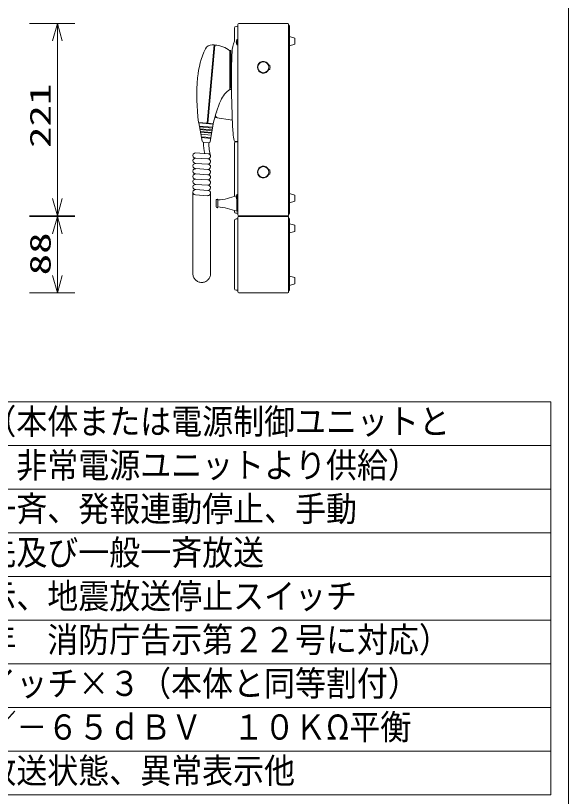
# Model space of a CAD drawing. Units: millimetres, scale not verified. Extents: x -811 to 811, y -280 to 280.
# Drawn here: x -344.9 to -281.6, y 126.3 to 215.8 of the extents above; entities that cross this region are included whole.
import ezdxf
from ezdxf.enums import TextEntityAlignment as Align

# ---------------------------------------------------------------- set-up
doc = ezdxf.new("R2010")
doc.units = ezdxf.units.MM
doc.header["$LTSCALE"] = 2
for name, pattern in [('DASHED1', [1.8, 1.2, -0.6]), ('DOUBLE_CHAIN1', [8.8, 5, -1, 0.6, -0.6, 0.6, -1]), ('LONG_DASHED2', [13, 12, -1]), ('LONG_DOUBLE_CHAIN', [21.8, 18, -1, 0.6, -0.6, 0.6, -1])]:
    doc.linetypes.add(name, pattern=pattern)
for name, color, linetype, lineweight in [('0-0_WAKU', 4, 'Continuous', 9), ('0-1_MOJI1', 7, 'Continuous', 9), ('0-5_WAKU-M', 7, 'Continuous', 9), ('0-7_0', 7, 'Continuous', 9), ('0-8_SUNPO', 7, 'Continuous', 9), ('0-9_GAIKEI', 4, 'Continuous', 9)]:
    doc.layers.add(name, color=color, linetype=linetype, lineweight=lineweight)
doc.styles.add('ＭＳ ゴシック', font='')
doc.styles.get('ＭＳ ゴシック').set_extended_font_data('MS Gothic')

# ---------------------------------------------------------------- blocks, each defined once
blk = doc.blocks.new('_OPEN30')
at = {"layer": '0-7_0'}
blk.add_line((0, 0), (-2, 0), dxfattribs=at)
blk.add_lwpolyline([(-2, 0.536), (0, 0), (-2, -0.536)], dxfattribs=at)

msp = doc.modelspace()

# ---------------------------------------------------------------- linework, layer by layer
at = {"layer": '0-0_WAKU', "color": 3}
for p, q in [((-283.595, 171.536), (-408.595, 171.536)), ((-283.595, 126.536), (-283.595, 171.536)), ((-408.595, 126.536), (-283.595, 126.536))]:
    msp.add_line(p, q, dxfattribs=at)
at = {"layer": '0-0_WAKU'}
for p, q in [((-408.595, 166.536), (-283.595, 166.536)), ((-408.595, 161.536), (-283.595, 161.536)), ((-408.595, 156.536), (-283.595, 156.536)), ((-408.595, 151.536), (-283.595, 151.536)), ((-408.595, 146.536), (-283.595, 146.536)), ((-408.595, 141.536), (-283.595, 141.536)), ((-408.595, 136.536), (-283.595, 136.536)), ((-408.595, 131.536), (-283.595, 131.536))]:
    msp.add_line(p, q, dxfattribs=at)
at = {"layer": '0-5_WAKU-M'}
msp.add_line((-281.595, 241.536), (-281.595, -238.464), dxfattribs=at)
at = {"layer": '0-8_SUNPO'}
for p, q in [((-343.32, 214.891), (-338.12, 214.891)), ((-340.12, 212.891), (-340.12, 194.851)), ((-343.32, 192.851), (-338.12, 192.851)), ((-343.32, 192.791), (-338.12, 192.791)), ((-340.12, 190.791), (-340.12, 186.021)), ((-343.32, 184.021), (-338.12, 184.021))]:
    msp.add_line(p, q, dxfattribs=at)
at = {"layer": '0-9_GAIKEI', "color": 7}
for p, q in [((-319.431, 192.951), (-319.431, 214.791)), ((-319.331, 214.891), (-313.731, 214.891)), ((-313.631, 214.791), (-313.631, 192.951)), ((-313.531, 214.421), (-313.631, 214.421)), ((-313.531, 193.121), (-313.531, 214.621)), ((-313.631, 193.321), (-313.531, 193.321)), ((-319.431, 192.691), (-319.431, 184.151)), ((-313.731, 192.851), (-319.331, 192.851)), ((-313.731, 192.791), (-319.331, 192.791)), ((-313.631, 184.151), (-313.631, 192.691)), ((-313.531, 192.321), (-313.631, 192.321)), ((-313.531, 192.521), (-313.531, 184.321)), ((-313.631, 184.521), (-313.531, 184.521)), ((-319.331, 184.051), (-313.731, 184.051))]:
    msp.add_line(p, q, dxfattribs=at)
at = {"layer": '0-9_GAIKEI'}
for p, q in [((-319.831, 214.36), (-319.831, 212.871)), ((-319.431, 214.571), (-319.642, 214.56)), ((-319.431, 213.076), (-319.566, 213.064)), ((-319.566, 213.064), (-319.566, 212.457)), ((-322.963, 203.463), (-322.149, 212.426)), ((-322.069, 212.419), (-322.884, 203.456)), ((-322.393, 212.44), (-322.149, 212.426)), ((-322.153, 212.376), (-322.073, 212.369)), ((-319.431, 212.446), (-319.566, 212.457)), ((-320.261, 211.782), (-320.388, 211.782)), ((-320.361, 207.343), (-320.361, 211.761)), ((-320.261, 211.652), (-320.361, 211.661)), ((-320.261, 207.635), (-320.261, 211.782)), ((-315.908, 210.131), (-315.801, 210.131)), ((-315.908, 209.611), (-315.801, 209.611)), ((-320.361, 207.444), (-320.261, 207.635)), ((-320.411, 207.308), (-320.17, 207.321)), ((-322.049, 204.277), (-321.988, 204.271)), ((-321.776, 204.681), (-321.776, 204.681)), ((-322.963, 203.463), (-323.939, 203.552)), ((-323.934, 203.501), (-323.542, 201.416)), ((-322.271, 203.35), (-323.934, 203.501)), ((-323.867, 203.143), (-322.328, 203.004)), ((-323.847, 203.041), (-322.345, 202.905)), ((-323.834, 203.492), (-323.83, 203.542)), ((-322.959, 203.513), (-322.879, 203.506)), ((-322.266, 203.4), (-322.884, 203.456)), ((-322.271, 203.35), (-322.602, 201.36)), ((-322.37, 203.359), (-322.366, 203.409)), ((-323.809, 202.837), (-322.378, 202.707)), ((-323.79, 202.735), (-322.394, 202.608)), ((-323.751, 202.53), (-322.427, 202.41)), ((-323.732, 202.428), (-322.444, 202.311)), ((-323.694, 202.224), (-322.477, 202.113)), ((-323.636, 201.918), (-322.526, 201.817)), ((-323.617, 201.815), (-322.542, 201.718)), ((-322.763, 201.236), (-323.408, 201.294)), ((-319.431, 201.376), (-319.723, 201.381)), ((-319.681, 201.321), (-319.431, 201.321)), ((-319.831, 201.171), (-319.831, 195.07)), ((-322.857, 199.37), (-324.314, 199.462)), ((-322.857, 199.971), (-324.277, 200.061)), ((-322.857, 198.769), (-324.314, 198.861)), ((-322.857, 198.168), (-324.314, 198.26)), ((-315.908, 198.131), (-315.801, 198.131)), ((-322.857, 197.567), (-324.314, 197.659)), ((-322.857, 196.965), (-324.314, 197.057)), ((-315.908, 197.611), (-315.801, 197.611)), ((-322.857, 196.364), (-324.314, 196.456)), ((-322.857, 195.763), (-324.314, 195.855)), ((-322.894, 195.164), (-324.314, 195.254)), ((-321.931, 194.671), (-321.931, 193.871)), ((-321.731, 194.671), (-321.731, 193.871)), ((-319.581, 193.381), (-319.581, 194.722)), ((-319.431, 194.666), (-319.566, 194.677)), ((-319.831, 193.471), (-319.831, 193.301)), ((-319.431, 193.381), (-319.581, 193.381)), ((-319.831, 192.31), (-319.831, 184.531)), ((-319.431, 193.151), (-319.681, 193.151)), ((-319.431, 192.521), (-319.642, 192.51)), ((-319.642, 184.332), (-319.431, 184.321))]:
    msp.add_line(p, q, dxfattribs=at)
at = {"layer": '0-9_GAIKEI', "linetype": 'LONG_DOUBLE_CHAIN'}
for p, q in [((-321.963, 204.558), (-322.081, 204.121)), ((-322.081, 204.121), (-320.075, 203.821))]:
    msp.add_line(p, q, dxfattribs=at)
at = {"layer": '0-9_GAIKEI', "linetype": 'DOUBLE_CHAIN1'}
for p, q in [((-324.595, 195.572), (-324.595, 186.223)), ((-322.576, 195.464), (-322.576, 186.223)), ((-323.595, 185.223), (-323.576, 185.223))]:
    msp.add_line(p, q, dxfattribs=at)
at = {"layer": '0-9_GAIKEI', "color": 7, "linetype": 'DASHED1'}
for p, q in [((-313.531, 191.951), (-312.931, 191.771)), ((-312.931, 191.771), (-312.931, 191.071)), ((-312.931, 191.071), (-313.531, 190.891)), ((-313.531, 185.951), (-312.931, 185.771)), ((-312.931, 185.771), (-312.931, 185.071)), ((-312.931, 185.071), (-313.531, 184.891))]:
    msp.add_line(p, q, dxfattribs=at)
at = {"layer": '0-9_GAIKEI', "linetype": 'LONG_DASHED2'}
for points in [[(-313.531, 212.346), (-312.931, 212.526), (-312.931, 213.226), (-313.531, 213.406)], [(-313.531, 194.346), (-312.931, 194.526), (-312.931, 195.226), (-313.531, 195.406)]]:
    msp.add_lwpolyline(points, dxfattribs=at)
at = {"layer": '0-9_GAIKEI'}
msp.add_lwpolyline([(-319.431, 195.296), (-319.566, 195.284), (-319.566, 194.677)], dxfattribs=at)
for centre in [(-316.531, 209.871), (-316.531, 197.871)]:
    msp.add_circle(centre, 0.625, dxfattribs=at)
at = {"layer": '0-9_GAIKEI', "color": 7}
for centre, radius, start, end in [((-319.331, 214.791), 0.1, 90, 180), ((-313.731, 214.791), 0.1, 360, 90), ((-313.631, 214.621), 0.1, 0, 90), ((-319.331, 192.951), 0.1, 180, 270), ((-319.331, 192.691), 0.1, 90, 180), ((-315.927, 191.954), 0.857, 77.59799, 102.43461), ((-313.731, 192.951), 0.1, 270, 0), ((-313.731, 192.691), 0.1, 0, 90), ((-313.631, 193.121), 0.1, 270, 0), ((-313.631, 192.521), 0.1, 0, 90), ((-313.631, 184.321), 0.1, 270, 0), ((-319.331, 184.151), 0.1, 180, 270), ((-315.922, 184.887), 0.857, 257.59955, 282.40045), ((-313.731, 184.151), 0.1, 270, 0)]:
    msp.add_arc(centre, radius, start, end, dxfattribs=at)
at = {"layer": '0-9_GAIKEI'}
for centre, radius, start, end in [((-319.631, 214.36), 0.2, 93, 180), ((-318.764, 212.761), 0.857, 159.27546, 200.72454), ((-322.438, 211.641), 0.8, 86.80487, 155.0184), ((-322.242, 209.424), 3, 51.1916, 86.70081), ((-316.118, 211.384), 4, 158.17645, 176.99308), ((-314.098, 207.755), 10, 155.0184, 174.68466), ((-270.181, 208.971), 50, 176.99308, 180), ((-316.531, 209.871), 0.675, 22.65524, 337.34477), ((-316.531, 209.871), 0.775, 340.39804, 19.60196), ((-301.449, 206.627), 22.7, 174.80557, 187.78536), ((-195.181, 208.971), 125, 180, 183.06718), ((-318.656, 204.875), 3, 124.64328, 156.40217), ((-320.272, 207.415), 0.1, 273, 0.71228), ((-308.576, 200.472), 14, 156.40218, 167.92854), ((-322.023, 204.224), 0.05, 24.21662, 84.21563), ((-321.704, 204.368), 0.3, 204.21662, 261.49494), ((-320.172, 203.734), 0.1, 2.3991, 81.49494), ((-316.265, 202.524), 3.745, 183.70108, 196.00559), ((-323.395, 201.444), 0.15, 190.64532, 264.80557), ((-322.75, 201.385), 0.15, 264.80557, 350.54954), ((-319.72, 201.531), 0.15, 195.37171, 269), ((-319.681, 201.171), 0.15, 90, 180), ((-317.892, 201.269), 5.486, 180.36741, 193.43272), ((-316.328, 201.273), 6.449, 180.34746, 194.37485), ((-324.296, 199.762), 0.3, 86.38806, 266.38808), ((-322.876, 199.672), 0.3, 266.38806, 86.38804), ((-324.296, 199.16), 0.3, 86.38806, 266.38808), ((-324.296, 198.559), 0.3, 86.38806, 266.38808), ((-322.876, 199.071), 0.3, 266.38806, 86.38804), ((-322.876, 198.47), 0.3, 266.38806, 86.38804), ((-324.296, 197.958), 0.3, 86.38806, 266.38808), ((-322.876, 197.868), 0.3, 266.38806, 86.38804), ((-316.531, 197.871), 0.675, 22.65524, 337.34477), ((-316.531, 197.871), 0.775, 340.39804, 19.60196), ((-324.296, 197.357), 0.3, 86.38806, 266.38808), ((-324.296, 196.756), 0.3, 86.38806, 266.38808), ((-322.876, 197.267), 0.3, 266.38806, 86.38804), ((-322.876, 196.666), 0.3, 266.38806, 86.38804), ((-324.296, 196.154), 0.3, 86.38806, 266.38808), ((-322.876, 196.065), 0.3, 266.38806, 86.38804), ((-324.296, 195.553), 0.3, 86.38806, 266.38808), ((-322.876, 195.464), 0.3, 266.38806, 86.38804), ((-322.393, 202.536), 7.893, 274.80924, 290.69236), ((-318.764, 194.981), 0.857, 159.27546, 200.72454), ((-321.831, 194.671), 0.1, 0, 180), ((-321.831, 193.871), 0.1, 180, 0), ((-322.393, 186.005), 7.893, 69.13161, 85.19076), ((-319.681, 193.301), 0.15, 180, 270), ((-319.631, 192.31), 0.2, 93, 180), ((-319.631, 184.531), 0.2, 180, 267)]:
    msp.add_arc(centre, radius, start, end, dxfattribs=at)
at = {"layer": '0-9_GAIKEI', "linetype": 'DOUBLE_CHAIN1'}
for centre, start, end in [((-323.595, 186.223), 180, 270), ((-323.576, 186.223), 270, 0)]:
    msp.add_arc(centre, 1, start, end, dxfattribs=at)

# ---------------------------------------------------------------- block references
at = {"layer": '0-8_SUNPO'}
for p, rotation in [((-340.12, 214.891), 90), ((-340.12, 192.851), 270), ((-340.12, 192.791), 90), ((-340.12, 184.021), 270)]:
    msp.add_blockref('_OPEN30', p, dxfattribs=dict(at, rotation=rotation))

# ---------------------------------------------------------------- texts
at = {"layer": '0-1_MOJI1', "style": 'ＭＳ ゴシック', "width": 0.9}
for s, p in [('ＤＣ２４Ｖ（本体または電源制御ユニットと', (-366.095, 166.981)), ('\u3000\u3000\u3000\u3000\u3000\u3000非常電源ユニットより供給）', (-366.095, 161.981)), ('連動、連動一斉、発報連動停止、手動', (-366.095, 156.981)), ('４０局\u3000優先及び一般一斉放送', (-366.095, 151.981)), ('地震放送表示、地震放送停止スイッチ', (-366.095, 146.981)), ('（平成２１年\u3000消防庁告示第２２号に対応）', (-366.095, 141.981)), ('緊急放送スイッチ×３（本体と同等割付）', (-366.095, 136.981)), ('－２ｄＢＶ／－６５ｄＢＶ\u3000１０ＫΩ平衡', (-366.095, 131.981)), ('放送手順、放送状態、異常表示他', (-366.095, 126.981))]:
    msp.add_text(s, height=2.889, dxfattribs=at).set_placement(p, align=Align.BOTTOM_LEFT)
at = {"layer": '0-8_SUNPO', "style": 'ＭＳ ゴシック', "width": 1.5}
for s, p in [('221', (-340.157, 200.631)), ('88', (-340.157, 186.04))]:
    msp.add_text(s, height=2.405, rotation=90, dxfattribs=at).set_placement(p, align=Align.BOTTOM_LEFT)

doc.saveas('drawing.dxf')
